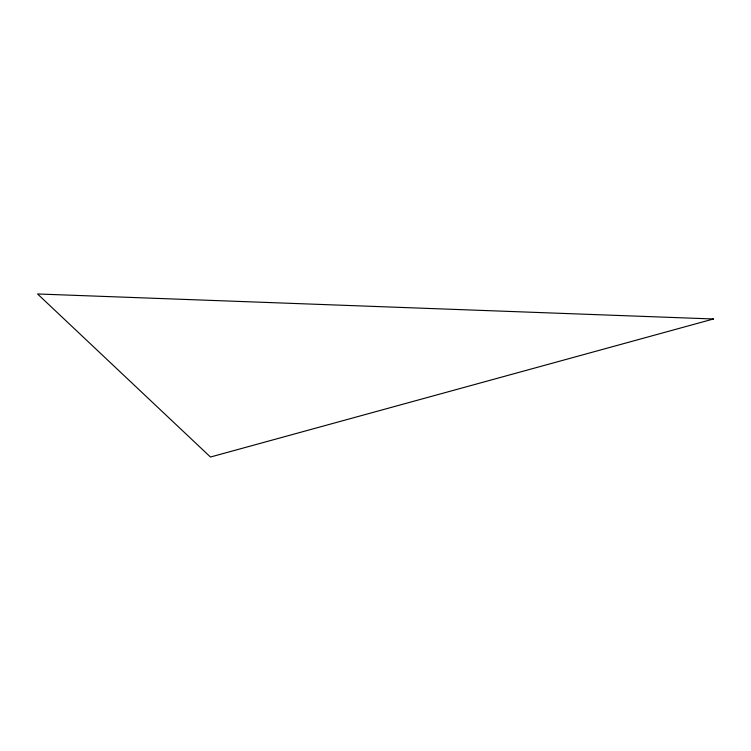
<?xml version="1.0" encoding="UTF-8"?>
<svg xmlns="http://www.w3.org/2000/svg" width="751" height="751" viewBox="0 0 751 751"><rect width="100%" height="100%" fill="white"/><g stroke="black" fill="none" stroke-linecap="round" stroke-linejoin="round"><path stroke-width="1.13" d="M713.45 318.987L210.468 457.03L37.55 293.97L713.45 318.987"/></g></svg>
